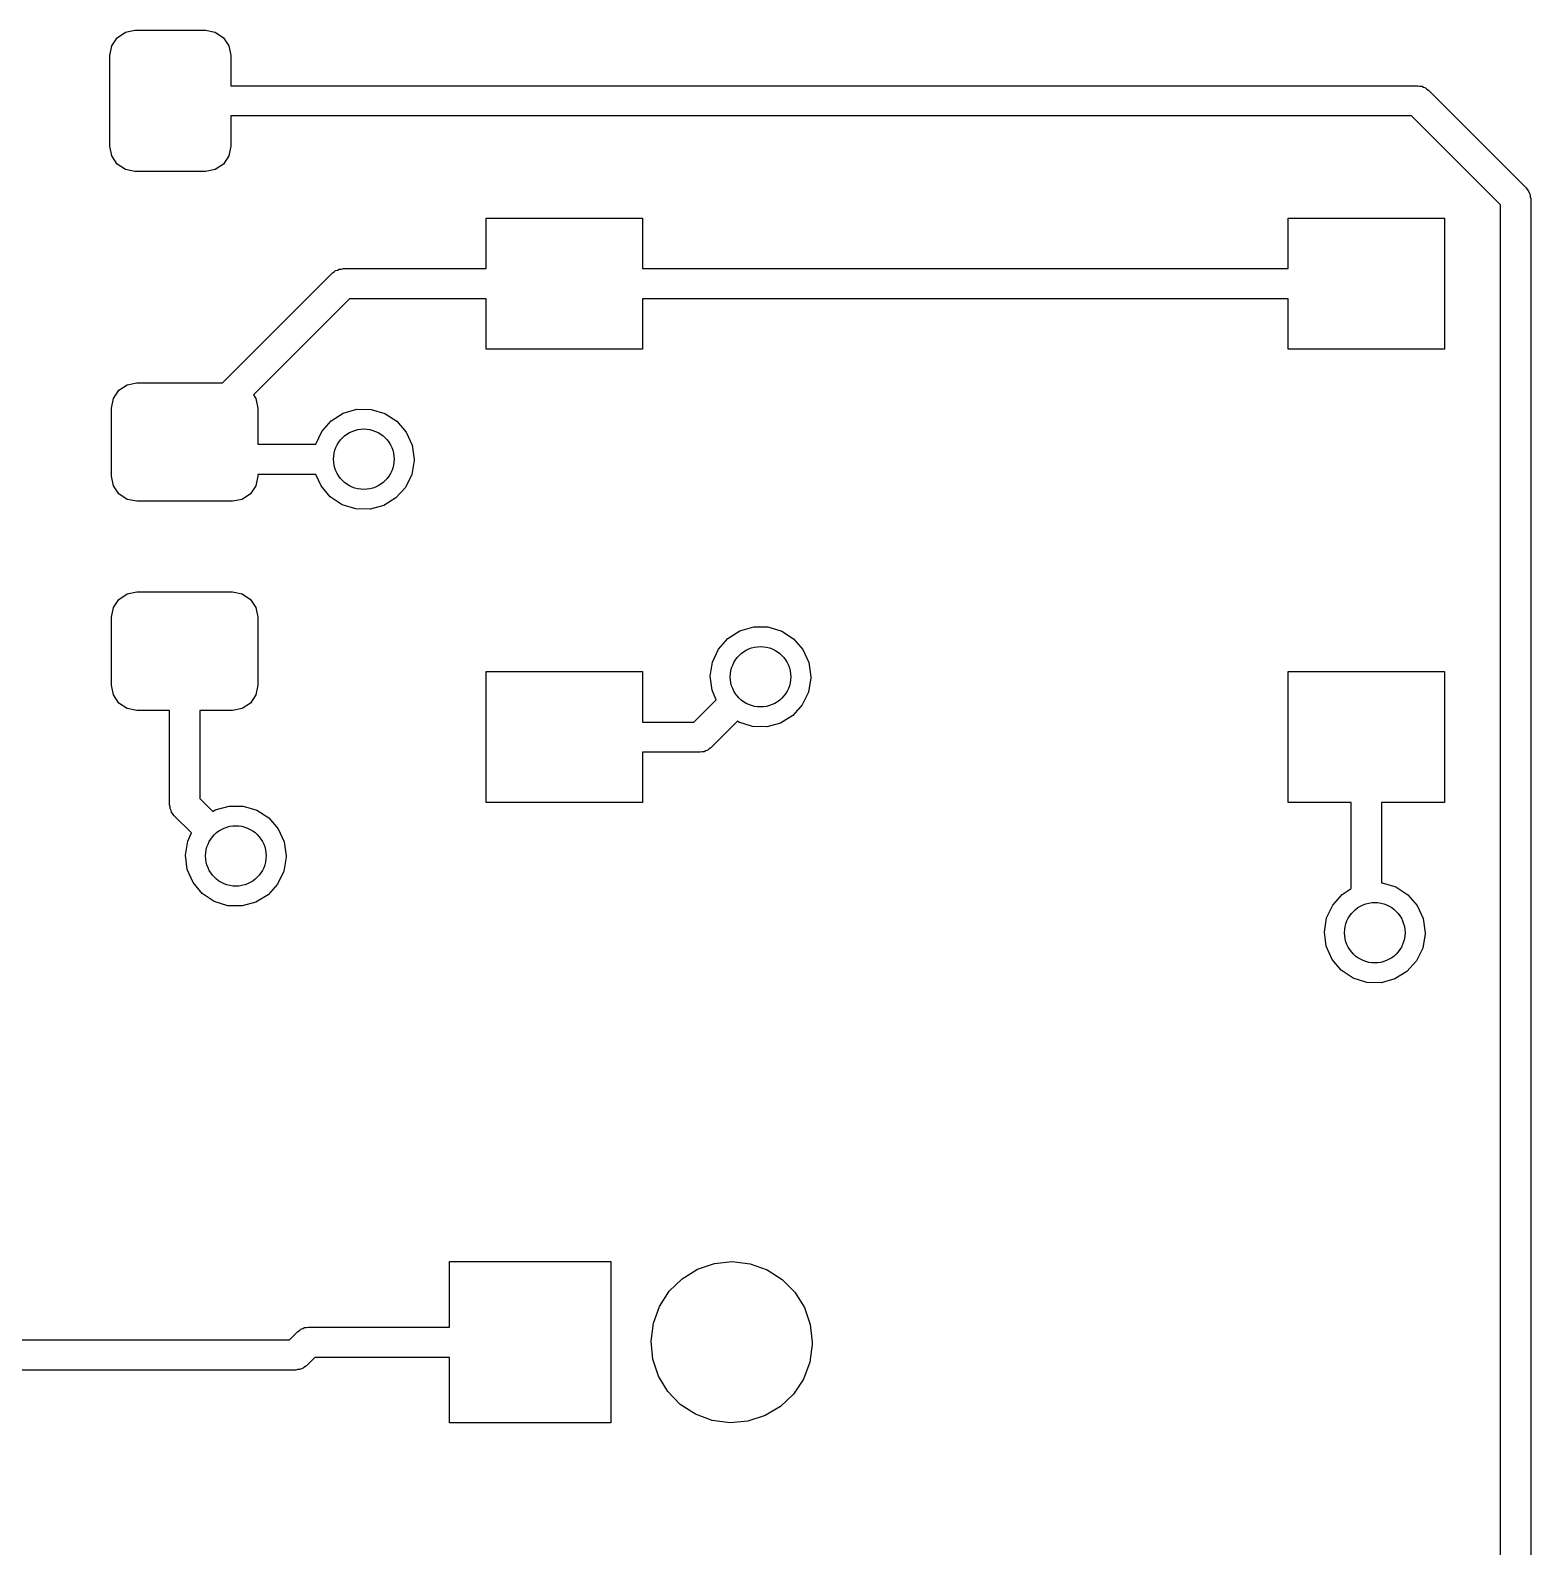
# Model space of a CAD drawing. Extents: x 2.72 to 6.24, y -5.23 to -2.47.
# Drawn here: x 5.65 to 6.236, y -4.255 to -3.662 of the extents above; entities that cross this region are included whole.
import ezdxf

# ---------------------------------------------------------------- set-up
doc = ezdxf.new("R2010")
doc.units = 0
doc.header["$MEASUREMENT"] = 0
doc.layers.add('BLACK', color=7, linetype='CONTINUOUS')

msp = doc.modelspace()

# ---------------------------------------------------------------- linework, layer by layer
at = {"layer": 'BLACK', "linetype": 'CONTINUOUS'}
for p, q in [((5.6815, -3.66852), (5.68363, -3.66532)), ((5.68363, -3.66532), (5.68682, -3.66319)), ((5.68682, -3.66319), (5.69059, -3.66244)), ((5.69059, -3.66244), (5.71815, -3.66244)), ((5.71815, -3.66244), (5.72192, -3.66319)), ((5.72192, -3.66319), (5.72511, -3.66532)), ((5.72511, -3.66532), (5.72724, -3.66852)), ((5.68075, -3.67228), (5.6815, -3.66852)), ((5.68075, -3.70772), (5.68075, -3.67228)), ((5.72724, -3.66852), (5.72799, -3.67228)), ((5.72799, -3.67228), (5.72799, -3.68409)), ((5.72799, -3.68409), (6.19181, -3.68409)), ((6.19181, -3.68409), (6.19256, -3.6843)), ((6.19256, -3.6843), (6.19334, -3.6843)), ((6.19334, -3.6843), (6.19401, -3.68468)), ((6.19401, -3.68468), (6.19476, -3.68489)), ((6.19476, -3.68489), (6.19531, -3.68544)), ((6.19531, -3.68544), (6.19599, -3.68582)), ((6.19599, -3.68582), (6.23418, -3.72401)), ((6.18936, -3.69591), (5.72799, -3.69591)), ((5.72799, -3.69591), (5.72799, -3.70772)), ((6.22409, -3.73064), (6.18936, -3.69591)), ((5.6815, -3.71148), (5.68075, -3.70772)), ((5.72799, -3.70772), (5.72724, -3.71148)), ((5.68363, -3.71468), (5.6815, -3.71148)), ((5.72724, -3.71148), (5.72511, -3.71468)), ((5.68682, -3.71681), (5.68363, -3.71468)), ((5.69059, -3.71756), (5.68682, -3.71681)), ((5.71815, -3.71756), (5.69059, -3.71756)), ((5.72192, -3.71681), (5.71815, -3.71756)), ((5.72511, -3.71468), (5.72192, -3.71681)), ((6.23418, -3.72401), (6.23456, -3.72469)), ((6.23456, -3.72469), (6.23511, -3.72524)), ((6.23511, -3.72524), (6.23532, -3.72599)), ((6.23532, -3.72599), (6.2357, -3.72666)), ((6.22409, -4.30755), (6.22409, -3.73064)), ((6.2357, -3.72666), (6.2357, -3.72744)), ((6.2357, -3.72744), (6.23591, -3.72819)), ((6.23591, -3.72819), (6.23591, -4.31)), ((5.8278, -3.75551), (5.8278, -3.73583)), ((5.8278, -3.73583), (5.88882, -3.73583)), ((5.88882, -3.73583), (5.88882, -3.75551)), ((6.14118, -3.75551), (6.14118, -3.73583)), ((6.14118, -3.73583), (6.2022, -3.73583)), ((6.2022, -3.73583), (6.2022, -3.78701)), ((5.76969, -3.7561), (5.77036, -3.75571)), ((5.77036, -3.75571), (5.77114, -3.75571)), ((5.77114, -3.75571), (5.77189, -3.75551)), ((5.77189, -3.75551), (5.8278, -3.75551)), ((5.88882, -3.75551), (6.14118, -3.75551)), ((5.72478, -3.80018), (5.76771, -3.75724)), ((5.76771, -3.75724), (5.76839, -3.75685)), ((5.76839, -3.75685), (5.76894, -3.7563)), ((5.76894, -3.7563), (5.76969, -3.7561)), ((5.77434, -3.76732), (5.73684, -3.80482)), ((5.8278, -3.76732), (5.77434, -3.76732)), ((5.8278, -3.78701), (5.8278, -3.76732)), ((6.14118, -3.76732), (5.88882, -3.76732)), ((5.88882, -3.76732), (5.88882, -3.78701)), ((6.14118, -3.78701), (6.14118, -3.76732)), ((5.88882, -3.78701), (5.8278, -3.78701)), ((6.2022, -3.78701), (6.14118, -3.78701)), ((5.68221, -3.80625), (5.68434, -3.80306)), ((5.68434, -3.80306), (5.68753, -3.80093)), ((5.68753, -3.80093), (5.6913, -3.80018)), ((5.6913, -3.80018), (5.72478, -3.80018)), ((5.68146, -3.81002), (5.68221, -3.80625)), ((5.73684, -3.80482), (5.73779, -3.80625)), ((5.73779, -3.80625), (5.73854, -3.81002)), ((5.68146, -3.83659), (5.68146, -3.81002)), ((5.73854, -3.81002), (5.73854, -3.82409)), ((5.76355, -3.81919), (5.76724, -3.81501)), ((5.76724, -3.81501), (5.77196, -3.81203)), ((5.77196, -3.81203), (5.77733, -3.8105)), ((5.77733, -3.8105), (5.78291, -3.81053)), ((5.78291, -3.81053), (5.78826, -3.81213)), ((5.78826, -3.81213), (5.79294, -3.81517)), ((5.79294, -3.81517), (5.79658, -3.81939)), ((5.76125, -3.82409), (5.76355, -3.81919)), ((5.79658, -3.81939), (5.79889, -3.82448)), ((5.73854, -3.82409), (5.76125, -3.82409)), ((5.79889, -3.82448), (5.79969, -3.83)), ((5.79968, -3.83048), (5.79875, -3.83598)), ((5.79969, -3.83), (5.79968, -3.83048)), ((5.68221, -3.84036), (5.68146, -3.83659)), ((5.73854, -3.83659), (5.73779, -3.84036)), ((5.76131, -3.83591), (5.73854, -3.83591)), ((5.73854, -3.83591), (5.73854, -3.83659)), ((5.76329, -3.8404), (5.76131, -3.83591)), ((5.79875, -3.83598), (5.79632, -3.84101)), ((5.68434, -3.84355), (5.68221, -3.84036)), ((5.68753, -3.84569), (5.68434, -3.84355)), ((5.73566, -3.84355), (5.73247, -3.84569)), ((5.73779, -3.84036), (5.73566, -3.84355)), ((5.76688, -3.84467), (5.76329, -3.8404)), ((5.77153, -3.84777), (5.76688, -3.84467)), ((5.79632, -3.84101), (5.79257, -3.84515)), ((5.6913, -3.84644), (5.68753, -3.84569)), ((5.7287, -3.84644), (5.6913, -3.84644)), ((5.73247, -3.84569), (5.7287, -3.84644)), ((5.77685, -3.84943), (5.77153, -3.84777)), ((5.78243, -3.84953), (5.77685, -3.84943)), ((5.78782, -3.84807), (5.78243, -3.84953)), ((5.79257, -3.84515), (5.78782, -3.84807)), ((5.68221, -3.88795), (5.68434, -3.88475)), ((5.68434, -3.88475), (5.68753, -3.88262)), ((5.68753, -3.88262), (5.6913, -3.88187)), ((5.6913, -3.88187), (5.7287, -3.88187)), ((5.7287, -3.88187), (5.73247, -3.88262)), ((5.73247, -3.88262), (5.73566, -3.88475)), ((5.73566, -3.88475), (5.73779, -3.88795)), ((5.68146, -3.89171), (5.68221, -3.88795)), ((5.68146, -3.91829), (5.68146, -3.89171)), ((5.73779, -3.88795), (5.73854, -3.89171)), ((5.73854, -3.89171), (5.73854, -3.91829)), ((5.92224, -3.90001), (5.92696, -3.89703)), ((5.92696, -3.89703), (5.93233, -3.8955)), ((5.93233, -3.8955), (5.93791, -3.89553)), ((5.93791, -3.89553), (5.94326, -3.89713)), ((5.94326, -3.89713), (5.94794, -3.90017)), ((5.91855, -3.90419), (5.92224, -3.90001)), ((5.94794, -3.90017), (5.95158, -3.90439)), ((5.91532, -3.91476), (5.91618, -3.90924)), ((5.91618, -3.90924), (5.91855, -3.90419)), ((5.95158, -3.90439), (5.95389, -3.90948)), ((5.95389, -3.90948), (5.95469, -3.915)), ((5.8278, -3.96417), (5.8278, -3.91299)), ((5.8278, -3.91299), (5.88882, -3.91299)), ((5.88882, -3.91299), (5.88882, -3.93268)), ((5.91604, -3.92029), (5.91532, -3.91476)), ((5.95468, -3.91548), (5.95375, -3.92098)), ((5.95469, -3.915), (5.95468, -3.91548)), ((6.14118, -3.96417), (6.14118, -3.91299)), ((6.14118, -3.91299), (6.2022, -3.91299)), ((6.2022, -3.91299), (6.2022, -3.96417)), ((5.68221, -3.92205), (5.68146, -3.91829)), ((5.73854, -3.91829), (5.73779, -3.92205)), ((5.91766, -3.92398), (5.91604, -3.92029)), ((5.95375, -3.92098), (5.95132, -3.92601)), ((5.68434, -3.92525), (5.68221, -3.92205)), ((5.68753, -3.92738), (5.68434, -3.92525)), ((5.6913, -3.92813), (5.68753, -3.92738)), ((5.73247, -3.92738), (5.7287, -3.92813)), ((5.73566, -3.92525), (5.73247, -3.92738)), ((5.73779, -3.92205), (5.73566, -3.92525)), ((5.90897, -3.93268), (5.91766, -3.92398)), ((5.95132, -3.92601), (5.94757, -3.93015)), ((5.70409, -3.92813), (5.6913, -3.92813)), ((5.70409, -3.965), (5.70409, -3.92813)), ((5.7287, -3.92813), (5.71591, -3.92813)), ((5.71591, -3.92813), (5.71591, -3.96255)), ((5.88882, -3.93268), (5.90897, -3.93268)), ((5.92596, -3.93239), (5.91559, -3.94276)), ((5.92653, -3.93277), (5.92596, -3.93239)), ((5.93185, -3.93443), (5.92653, -3.93277)), ((5.94282, -3.93307), (5.93743, -3.93453)), ((5.94757, -3.93015), (5.94282, -3.93307)), ((5.93743, -3.93453), (5.93185, -3.93443)), ((5.91142, -3.94449), (5.88882, -3.94449)), ((5.88882, -3.94449), (5.88882, -3.96417)), ((5.91217, -3.94429), (5.91142, -3.94449)), ((5.91295, -3.94429), (5.91217, -3.94429)), ((5.91362, -3.9439), (5.91295, -3.94429)), ((5.91437, -3.9437), (5.91362, -3.9439)), ((5.91492, -3.94315), (5.91437, -3.9437)), ((5.91559, -3.94276), (5.91492, -3.94315)), ((5.71591, -3.96255), (5.72099, -3.96764)), ((5.7043, -3.96575), (5.70409, -3.965)), ((5.7043, -3.96653), (5.7043, -3.96575)), ((5.70468, -3.9672), (5.7043, -3.96653)), ((5.70489, -3.96795), (5.70468, -3.9672)), ((5.70544, -3.9685), (5.70489, -3.96795)), ((5.70582, -3.96918), (5.70544, -3.9685)), ((5.71268, -3.97603), (5.70582, -3.96918)), ((5.72099, -3.96764), (5.72196, -3.96703)), ((5.72196, -3.96703), (5.72733, -3.9655)), ((5.72733, -3.9655), (5.73291, -3.96553)), ((5.73291, -3.96553), (5.73826, -3.96713)), ((5.73826, -3.96713), (5.74294, -3.97017)), ((5.88882, -3.96417), (5.8278, -3.96417)), ((6.16579, -3.96417), (6.14118, -3.96417)), ((6.16579, -3.99777), (6.16579, -3.96417)), ((6.2022, -3.96417), (6.1776, -3.96417)), ((6.1776, -3.96417), (6.1776, -3.99553)), ((5.74294, -3.97017), (5.74658, -3.97439)), ((5.74658, -3.97439), (5.74889, -3.97948)), ((5.71032, -3.98476), (5.71118, -3.97924)), ((5.71118, -3.97924), (5.71268, -3.97603)), ((5.74889, -3.97948), (5.74969, -3.985)), ((5.71104, -3.99029), (5.71032, -3.98476)), ((5.74968, -3.98548), (5.74875, -3.99098)), ((5.74969, -3.985), (5.74968, -3.98548)), ((5.71329, -3.9954), (5.71104, -3.99029)), ((5.74875, -3.99098), (5.74632, -3.99601)), ((5.71688, -3.99967), (5.71329, -3.9954)), ((5.74632, -3.99601), (5.74257, -4.00015)), ((6.16224, -4.00001), (6.16579, -3.99777)), ((6.1776, -3.99553), (6.17791, -3.99553)), ((6.17791, -3.99553), (6.18326, -3.99713)), ((6.18326, -3.99713), (6.18794, -4.00017)), ((5.72153, -4.00277), (5.71688, -3.99967)), ((5.72685, -4.00443), (5.72153, -4.00277)), ((5.73243, -4.00453), (5.72685, -4.00443)), ((5.73782, -4.00307), (5.73243, -4.00453)), ((5.74257, -4.00015), (5.73782, -4.00307)), ((6.15618, -4.00924), (6.15855, -4.00419)), ((6.15855, -4.00419), (6.16224, -4.00001)), ((6.18794, -4.00017), (6.19158, -4.00439)), ((6.19158, -4.00439), (6.19389, -4.00948)), ((6.15532, -4.01476), (6.15618, -4.00924)), ((6.19389, -4.00948), (6.19469, -4.015)), ((6.15604, -4.02029), (6.15532, -4.01476)), ((6.19468, -4.01548), (6.19375, -4.02098)), ((6.19469, -4.015), (6.19468, -4.01548)), ((6.15829, -4.0254), (6.15604, -4.02029)), ((6.19375, -4.02098), (6.19132, -4.02601)), ((6.16188, -4.02967), (6.15829, -4.0254)), ((6.19132, -4.02601), (6.18757, -4.03015)), ((6.16653, -4.03277), (6.16188, -4.02967)), ((6.17185, -4.03443), (6.16653, -4.03277)), ((6.18282, -4.03307), (6.17743, -4.03453)), ((6.18757, -4.03015), (6.18282, -4.03307)), ((6.17743, -4.03453), (6.17185, -4.03443)), ((5.8135, -4.16909), (5.8135, -4.1435)), ((5.8135, -4.1435), (5.8765, -4.1435)), ((5.8765, -4.1435), (5.8765, -4.2065)), ((5.90435, -4.15018), (5.91033, -4.1465)), ((5.91033, -4.1465), (5.91698, -4.14424)), ((5.91698, -4.14424), (5.92396, -4.1435)), ((5.92396, -4.1435), (5.93093, -4.14434)), ((5.93093, -4.14434), (5.93755, -4.14669)), ((5.93755, -4.14669), (5.94348, -4.15045)), ((5.89933, -4.15509), (5.90435, -4.15018)), ((5.94348, -4.15045), (5.94842, -4.15544)), ((5.89553, -4.161), (5.89933, -4.15509)), ((5.94842, -4.15544), (5.95214, -4.16139)), ((5.89313, -4.16759), (5.89553, -4.161)), ((5.95214, -4.16139), (5.95445, -4.16802)), ((5.75421, -4.17082), (5.75488, -4.17044)), ((5.75488, -4.17044), (5.75543, -4.16989)), ((5.75543, -4.16989), (5.75618, -4.16968)), ((5.75618, -4.16968), (5.75686, -4.1693)), ((5.75686, -4.1693), (5.75763, -4.1693)), ((5.75763, -4.1693), (5.75839, -4.16909)), ((5.75839, -4.16909), (5.8135, -4.16909)), ((5.89225, -4.17456), (5.89313, -4.16759)), ((5.95445, -4.16802), (5.95524, -4.175)), ((5.58841, -4.17409), (5.75094, -4.17409)), ((5.75094, -4.17409), (5.75421, -4.17082)), ((5.89293, -4.18155), (5.89225, -4.17456)), ((5.95522, -4.17588), (5.95425, -4.18283)), ((5.95524, -4.175), (5.95522, -4.17588)), ((5.76083, -4.18091), (5.75756, -4.18418)), ((5.8135, -4.18091), (5.76083, -4.18091)), ((5.8135, -4.2065), (5.8135, -4.18091)), ((5.89515, -4.18821), (5.89293, -4.18155)), ((5.75339, -4.18591), (5.59085, -4.18591)), ((5.75414, -4.1857), (5.75339, -4.18591)), ((5.75491, -4.1857), (5.75414, -4.1857)), ((5.75559, -4.18532), (5.75491, -4.1857)), ((5.75634, -4.18511), (5.75559, -4.18532)), ((5.75689, -4.18456), (5.75634, -4.18511)), ((5.75756, -4.18418), (5.75689, -4.18456)), ((5.89879, -4.19422), (5.89515, -4.18821)), ((5.95425, -4.18283), (5.95175, -4.1894)), ((5.90366, -4.19927), (5.89879, -4.19422)), ((5.95175, -4.1894), (5.94787, -4.19525)), ((5.90954, -4.20311), (5.90366, -4.19927)), ((5.94278, -4.20009), (5.93675, -4.20368)), ((5.94787, -4.19525), (5.94278, -4.20009)), ((5.91612, -4.20556), (5.90954, -4.20311)), ((5.92308, -4.20649), (5.91612, -4.20556)), ((5.93007, -4.20585), (5.92308, -4.20649)), ((5.93675, -4.20368), (5.93007, -4.20585)), ((5.8765, -4.2065), (5.8135, -4.2065))]:
    msp.add_line(p, q, dxfattribs=at)
at = {"layer": 'BLACK'}
for centre in [(5.78, -3.83), (5.935, -3.915), (5.73, -3.985), (6.175, -4.015)]:
    msp.add_circle(centre, 0.01181, dxfattribs=at)

doc.saveas('drawing.dxf')
